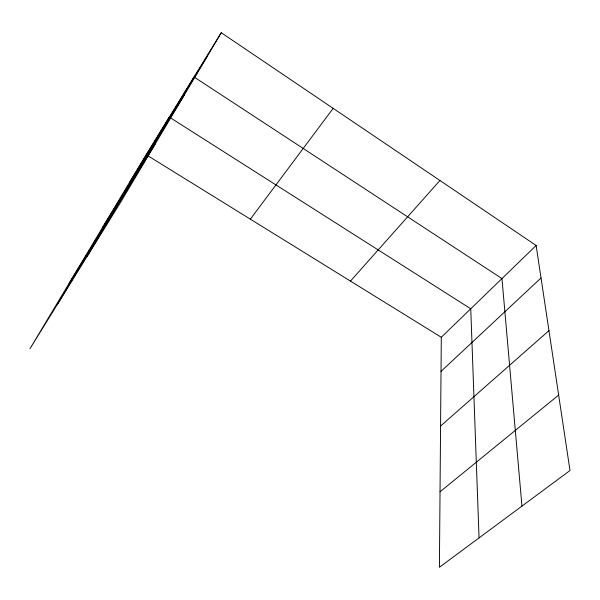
<?xml version="1.0" encoding="UTF-8"?>
<svg xmlns="http://www.w3.org/2000/svg" width="600" height="600" viewBox="0 0 600 600"><rect width="100%" height="100%" fill="white"/><g stroke="black" fill="none" stroke-linecap="round" stroke-linejoin="round"><path stroke-width="0.9" d="M536.145 245.498L441.3 337.282L439.41 567.278L570 470.513L536.145 245.498L221.25 32.723L146.145 154.695L30 348.653L120.855 201.923L221.25 32.723M87.015 256.575L194.002 76.972L501.96 278.58L521.955 506.107M57.21 304.71L169.297 117.097L470.745 308.782L479.055 537.9M129.458 182.565L207.33 56.182M102.33 227.865L184.35 94.912M69.06 283.418L155.558 143.438M250.358 219.157L333.173 108.345M350.475 281.093L439.935 180.48M441.015 371.392L541.035 277.965M440.565 426.053L548.955 330.645M440.025 491.812L558.653 395.077M146.145 154.695L441.3 337.282"/></g></svg>
